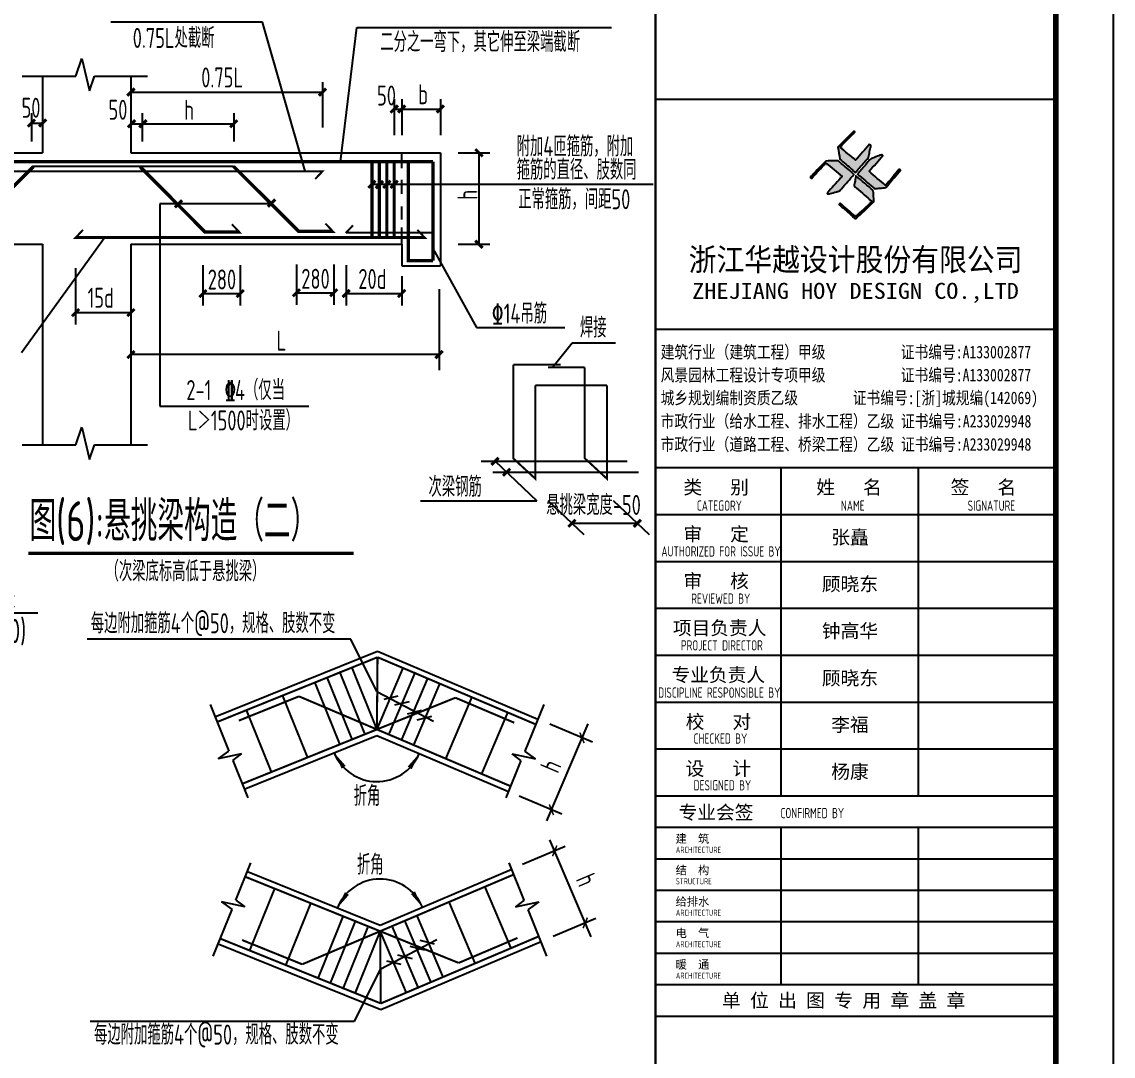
# Model space of a CAD drawing. Extents: x 492302 to 683319, y -252071 to 755100.
# Drawn here: x 664244 to 683319, y 714228 to 732314 of the extents above; entities that cross this region are included whole.
import ezdxf
from ezdxf.enums import TextEntityAlignment as Align

# ---------------------------------------------------------------- set-up
doc = ezdxf.new("R2010")
doc.units = 0
doc.header["$LTSCALE"] = 1000
doc.header["$MEASUREMENT"] = 0
doc.linetypes.add('HIDDEN', pattern=[0.375, 0.25, -0.125])
doc.linetypes.add('HIDDENX2', pattern=[19.05, 12.7, -6.35])
for name, color, linetype in [('3T_WOOD', 21, 'Continuous'), ('NUM', 7, 'Continuous'), ('PUB_TITLE', 171, 'Continuous'), ('TK', 4, 'Continuous'), ('图形', 2, 'Continuous'), ('沉降观测-室内', 6, 'Continuous'), ('表格', 7, 'Continuous')]:
    doc.layers.add(name, color=color, linetype=linetype)
doc.styles.add('-宋体', font='', dxfattribs={"width": 0.8})
doc.styles.add('HT', font='simhei.ttf', dxfattribs={"width": 0.8})
doc.styles.add('TSSD_REIN', font='tssdeng.shx', dxfattribs={"width": 0.7, "bigfont": 'tssdchn.shx'})
doc.styles.add('图签宋体', font='', dxfattribs={"height": 300})
doc.styles.add('图签黑体', font='simhei.ttf', dxfattribs={"height": 550})
doc.styles.get('-宋体').set_extended_font_data('SimSun')
doc.styles.get('图签宋体').set_extended_font_data('NSimSun')
pattern_1 = [(50, (-69297.32, 10383.48), (320.6682, -28.0548), [33.5305, -368.8358]), (355, (-69297.32, 10383.5), (-62.0321, 336.2853), [26.8244, -295.0687]), (100.4514, (-69270.6, 10381.15), (258.6363, 308.2303), [28.4966, -313.4622]), (46.1842, (-69297.32, 10472.9), (477.1354, -73.9992), [50.2958, -553.2537]), (96.6356, (-69257.56, 10466.73), (417.863, 435.5025), [42.745, -470.1932]), (351.1842, (-69297.3, 10472.9), (417.8628, 435.5028), [40.2366, -442.603]), (21, (-69252.62, 10450.55), (266.8615, -180.0003), [33.5305, -368.8358]), (326, (-69252.6, 10450.55), (108.7799, 324.1955), [26.8244, -295.0687]), (71.4514, (-69230.38, 10435.55), (375.6415, 144.1949), [28.4966, -313.4622]), (37.5, (-69297.32, 10383.48), (5.43635, 148.8281), [0, -291.49207, 0, -299.5394, 0, -296.18634]), (7.5, (-69297.32, 10383.48), (117.61148, 176.3311), [0, -170.78216, 0, -284.78596, 0, -112.8861]), (327.5, (-69397.02, 10383.48), (238.65798, -10.08369), [0, -111.76843, 0, -348.7175, 0, -462.7213]), (317.5, (-69441.73, 10383.48), (260.7272, 44.7543), [0, -145.29896, 0, -231.5842, 0, -328.5992])]

# ---------------------------------------------------------------- blocks, each defined once
blk = doc.blocks.new('_ArchTick')
at = {"color": 0, "linetype": 'ByBlock', "const_width": 0.4}
blk.add_lwpolyline([(-0.5, -0.5), (0.5, 0.5)], dxfattribs=at)
blk = doc.blocks.new('A$C5D690571')
at = {"layer": '沉降观测-室内', "linetype": 'Continuous'}
h = blk.add_hatch(dxfattribs=at)
h.set_pattern_fill('AN33C', color=256, scale=240.732003, style=0)
h.set_pattern_definition([(50, (-74270.64, 15278.55), (172.66748, -15.10645), [18.0549, -198.6039]), (355, (-74270.64, 15278.55), (-33.4019, 181.0767), [14.44392, -158.88312]), (100.4514, (-74256.25, 15277.29), (139.26572, 165.97016), [15.3443, -168.78735]), (46.1842, (-74270.64, 15326.7), (256.9191, -39.8457), [27.08235, -297.90585]), (96.6356, (-74249.23, 15323.38), (225.0032, 234.50135), [23.0165, -253.181]), (351.1842, (-74270.64, 15326.7), (225.003, 234.5015), [21.6659, -238.3247]), (21, (-74246.57, 15314.66), (143.69463, -96.92325), [18.0549, -198.6039]), (326, (-74246.57, 15314.66), (58.5738, 174.56682), [14.44392, -158.88312]), (71.4514, (-74234.6, 15306.58), (202.26848, 77.6434), [15.3443, -168.78735]), (37.5, (-74270.64, 15278.55), (2.927266, 80.138204), [0, -156.95727, 0, -161.29044, 0, -159.48495]), (7.5, (-74270.64, 15278.55), (63.32926, 94.94752), [0, -91.95963, 0, -153.34629, 0, -60.78483]), (327.5, (-74324.32, 15278.55), (128.508144, -5.42968), [0, -60.183, 0, -187.77096, 0, -249.15762]), (317.5, (-74348.4, 15278.55), (140.39157, 24.09847), [0, -78.2379, 0, -124.69918, 0, -176.93802])])
h.paths.add_polyline_path([(2478, 5049), (2341, 5049), (2341, 3929), (2478, 3929)])
h.paths.add_polyline_path([(2478, 3929), (2341, 3929), (2341, 3757), (2478, 3757)])
h.paths.add_polyline_path([(2478, 3757), (2341, 3757), (2341, 2637), (2478, 2637)])
h = blk.add_hatch(dxfattribs=at)
h.set_pattern_fill('ANSI31', color=256, scale=619.025151, style=0)
h.set_pattern_definition([(45, (-74270.64, 15278.55), (-54.71461, 54.71461), [])])
h.paths.add_polyline_path([(3166, 3929), (2478, 3929), (2478, 3757), (3166, 3757)], flags=0)
h.paths.add_polyline_path([(3304, 4700), (2478, 4700), (2478, 3929), (3166, 3929), (3166, 3757), (2478, 3757), (2478, 2985), (3304, 2985)], flags=16)
h.paths.add_polyline_path([(3748, 5049), (2478, 5049), (2478, 4700), (3304, 4700), (3304, 2985), (2478, 2985), (2478, 2637), (3748, 2637)])
h = blk.add_hatch(dxfattribs=at)
h.set_pattern_fill('ANSI31', color=256, scale=619.025151, style=0)
h.set_pattern_definition([(45, (-69297.32, 10383.485), (-54.71461, 54.71461), [])])
h.paths.add_polyline_path([(7941, 4265), (7813, 4529), (7733, 4410), (7452, 4410), (7452, 3792), (8277, 3792), (8277, 2967), (7452, 2967), (7452, 1967), (7901, 1967), (7981, 2087), (8109, 1822), (8162, 1967), (8709, 1967), (8721, 1979), (8721, 3310), (8636, 3428), (8842, 3519), (8721, 3574), (8721, 4410), (7994, 4410)])
h = blk.add_hatch(dxfattribs=at)
h.set_pattern_fill('AR-SAND', color=256, scale=44.707372, style=0)
h.set_pattern_definition([(37.5, (-69297.32, 10383.485), (-2.81627, 86.14323), [0, -67.955206, 0, -76.00253, 0, -72.64948]), (7.5, (-69297.32, 10383.48), (79.12207, 126.17073), [0, -36.660045, 0, -61.2491, 0, -23.47137]), (327.5, (-69352.31, 10383.485), (139.2251, 0.253), [0, -22.353686, 0, -80.47327, 0, -105.062324]), (317.5, (-69352.31, 10383.48), (134.39602, 39.23857), [0, -11.17684, 0, -52.7547, 0, -60.35495])])
h.paths.add_polyline_path([(7452, 4410), (7314, 4410), (7314, 3517), (7452, 3517)])
h.paths.add_polyline_path([(7444, 2980, -0.376402), (7452, 2989), (7452, 3380), (7314, 3380), (7314, 1967), (7452, 1967), (7452, 2972, -0.376402)])
h = blk.add_hatch(dxfattribs=at)
h.set_pattern_fill('AR-CONC', color=256, scale=44.707372, style=0)
h.set_pattern_definition(pattern_1)
h.paths.add_polyline_path([(6269, 3950), (6104, 3950), (6104, 4136), (5414, 4136), (5414, 3723), (5719, 3723), (5856, 3586), (5856, 2282), (7088, 2282), (7132, 2692), (6602, 2692, -0.97725), (6585, 2692), (6269, 2692)])
h = blk.add_hatch(dxfattribs=at)
h.set_pattern_fill('AN33C', color=256, scale=447.07372, style=0)
h.set_pattern_definition([(50, (-61386.38, 10395.18), (320.6682, -28.0548), [33.5305, -368.8358]), (355, (-61386.38, 10395.18), (-62.032, 336.2853), [26.8244, -295.0687]), (100.4514, (-61359.65, 10392.84), (258.6363, 308.2303), [28.4966, -313.4622]), (46.1842, (-61386.38, 10484.6), (477.1354, -73.9992), [50.2958, -553.2537]), (96.6356, (-61346.6, 10478.43), (417.863, 435.5025), [42.745, -470.1932]), (351.1842, (-61386.4, 10484.6), (417.8628, 435.503), [40.2366, -442.603]), (21, (-61341.67, 10462.24), (266.8615, -180.0003), [33.5305, -368.8358]), (326, (-61341.67, 10462.24), (108.7799, 324.1955), [26.8244, -295.0687]), (71.4514, (-61319.43, 10447.24), (375.6415, 144.1949), [28.4966, -313.4622]), (37.5, (-61386.38, 10395.18), (5.43635, 148.8281), [0, -291.49207, 0, -299.5394, 0, -296.18634]), (7.5, (-61386.38, 10395.18), (117.61148, 176.3311), [0, -170.78216, 0, -284.78596, 0, -112.8861]), (327.5, (-61486.07, 10395.18), (238.65798, -10.0837), [0, -111.76843, 0, -348.7175, 0, -462.7213]), (317.5, (-61530.78, 10395.18), (260.7272, 44.7543), [0, -145.29896, 0, -231.5842, 0, -328.5992])])
h.paths.add_polyline_path([(8277, 2967), (8277, 3792), (7452, 3792), (7452, 3517), (7957, 3517), (8091, 3654), (8140, 3605), (7986, 3448), (8140, 3292), (8091, 3243), (7938, 3399), (7919, 3380), (7452, 3380), (7452, 2967)])
h = blk.add_hatch(dxfattribs=at)
h.set_pattern_fill('AR-CONC', color=256, scale=44.707372, style=0)
h.set_pattern_definition(pattern_1)
h.paths.add_polyline_path([(7314, 2692), (7132, 2692), (7088, 2282), (7314, 2282)])
at = {"layer": 'NUM', "const_width": 70, "elevation": -8}
blk.add_lwpolyline([(2224, -73), (5709, -73)], dxfattribs=at)
at = {"layer": '沉降观测-室内', "linetype": 'Continuous'}
for p, q in [((7005, 5622), (7005, 4964)), ((7452, 5622), (7452, 4788)), ((8277, 5622), (8277, 4785)), ((7005, 5523), (8277, 5523)), ((2341, 5049), (2341, 2637)), ((6378, 4974), (4986, 4974)), ((6434, 4037), (6378, 4974)), ((7839, 3623), (8658, 5028)), ((8140, 5075), (8141, 4789)), ((8140, 5027), (8277, 5027)), ((10751, 5028), (8658, 5028)), ((1747, 4912), (1139, 4912)), ((1747, 4562), (1747, 4912)), ((6104, 4788), (7461, 4788)), ((6117, 4878), (6117, 4513)), ((7448, 4878), (7448, 4513)), ((242, 4496), (974, 4496)), ((323, 3175), (323, 4510)), ((760, 3175), (760, 4510)), ((1144, 4510), (1144, 3175)), ((1144, 4510), (1639, 4510)), ((1179, 4480), (1179, 3211)), ((1179, 4480), (2306, 4480)), ((1846, 4510), (2341, 4510)), ((2306, 4480), (2306, 3211)), ((7733, 4410), (7813, 4529)), ((7813, 4529), (7941, 4265)), ((694, 4358), (974, 4358)), ((6944, 4373), (6635, 4373)), ((7083, 3701), (6944, 4373)), ((7152, 4410), (7733, 4410)), ((7314, 4410), (7314, 3517)), ((7941, 4265), (7994, 4410)), ((7994, 4410), (8721, 4410)), ((8721, 4410), (8721, 3574)), ((4663, 4136), (5050, 4136)), ((4784, 4136), (4784, 2692)), ((5111, 4236), (6028, 4236)), ((5402, 4136), (6104, 4136)), ((5821, 4236), (5925, 4133)), ((6028, 4236), (5925, 4133)), ((6104, 4136), (6104, 3950)), ((6136, 4136), (7285, 4136)), ((6136, 4136), (6136, 3964)), ((7285, 4136), (7285, 3964)), ((6104, 3950), (6269, 3950)), ((6136, 3964), (7285, 3964)), ((6269, 3950), (6269, 2692)), ((5402, 3723), (5719, 3723)), ((5719, 3723), (5856, 3586)), ((6567, 3792), (7015, 3792)), ((6665, 3792), (6665, 2692)), ((7010, 3692), (7010, 3517)), ((7152, 3725), (7152, 3586)), ((7452, 3792), (8277, 3792)), ((8277, 3792), (8277, 2967)), ((5856, 3586), (5856, 2282)), ((7248, 3517), (7957, 3517)), ((7919, 3380), (8140, 3605)), ((7957, 3517), (8091, 3654)), ((8140, 3605), (8091, 3654)), ((8842, 3519), (8636, 3428)), ((8721, 3574), (8842, 3519)), ((6567, 3380), (7015, 3380)), ((7213, 3451), (6602, 1400)), ((7148, 3380), (7919, 3380)), ((7314, 3380), (7314, 1967)), ((7938, 3399), (8091, 3243)), ((7986, 3448), (8140, 3292)), ((8636, 3428), (8721, 3310)), ((242, 3189), (974, 3189)), ((694, 3327), (974, 3327)), ((1179, 3211), (2306, 3211)), ((8140, 3292), (8091, 3243)), ((8721, 3310), (8721, 1967)), ((1144, 3175), (2341, 3175)), ((7452, 2967), (8277, 2967)), ((4663, 2692), (5437, 2692)), ((6269, 2692), (7314, 2692)), ((1158, 2429), (1158, 1348)), ((1295, 2429), (1295, 1942)), ((2460, 2429), (2460, 1348)), ((3022, 2339), (3022, 1917)), ((3160, 2339), (3160, 1917)), ((5856, 2282), (7314, 2282)), ((7901, 1967), (7981, 2087)), ((7981, 2087), (8109, 1822)), ((1144, 2014), (3160, 2014)), ((7173, 1967), (7901, 1967)), ((8109, 1822), (8162, 1967)), ((8162, 1967), (8721, 1967)), ((8709, 1967), (8721, 1979)), ((1144, 1419), (2460, 1419)), ((6602, 1400), (4256, 1400))]:
    blk.add_line(p, q, dxfattribs=at)
at = {"layer": '沉降观测-室内', "linetype": 'HIDDEN', "ltscale": 2.5}
for p, q in [((2478, 4700), (3304, 4700)), ((3304, 4700), (3304, 2985)), ((2117, 3929), (2341, 3929)), ((2341, 3929), (3166, 3929)), ((3166, 3929), (3166, 3757)), ((2117, 3757), (2341, 3757)), ((2341, 3757), (3166, 3757)), ((2478, 2985), (3304, 2985))]:
    blk.add_line(p, q, dxfattribs=at)
at = {"layer": '沉降观测-室内', "linetype": 'HIDDENX2'}
for p, q in [((1399, 4358), (2327, 4358)), ((1295, 4255), (1295, 3430)), ((1399, 3327), (2327, 3327))]:
    blk.add_line(p, q, dxfattribs=at)
at = {"layer": '沉降观测-室内', "linetype": 'Continuous'}
for points, const_width in [([(6982, 5500), (7026, 5546)], 12), ([(7429, 5500), (7473, 5546)], 12), ([(8255, 5500), (8299, 5546)], 12), ([(2478, 5049), (2478, 3929)], 13.8), ([(8118, 5004), (8162, 5050)], 12), ([(8255, 5004), (8299, 5050)], 12), ([(6095, 4765), (6139, 4811)], 12), ([(7425, 4765), (7469, 4811)], 12), ([(300, 4473), (344, 4519)], 12), ([(738, 4473), (781, 4519)], 12), ([(738, 4335), (781, 4381)], 12), ([(7452, 4410), (7452, 3517)], 13.8), ([(4762, 4113), (4805, 4159)], 12), ([(2478, 3929), (2478, 2637)], 13.8), ([(6643, 3769), (6687, 3815)], 12), ([(738, 3303), (781, 3349)], 12), ([(6643, 3356), (6687, 3402)], 12), ([(7452, 3380), (7452, 1967)], 13.8), ([(300, 3166), (344, 3212)], 12), ([(738, 3166), (781, 3212)], 12), ([(4762, 2668), (4805, 2714)], 12), ([(6643, 2668), (6687, 2714)], 12), ([(1136, 1991), (1179, 2037)], 12), ([(1273, 1991), (1317, 2037)], 12), ([(2438, 1991), (2481, 2037)], 12), ([(3000, 1991), (3044, 2037)], 12), ([(3137, 1991), (3181, 2037)], 12), ([(1136, 1395), (1179, 1441)], 12), ([(2438, 1395), (2481, 1441)], 12)]:
    blk.add_lwpolyline(points, dxfattribs=dict(at, const_width=const_width))
at = {"layer": '沉降观测-室内', "linetype": 'Continuous', "const_width": 17.2}
blk.add_lwpolyline([(7444, 2980, 1), (7462, 2980, 1)], format="xyb", close=True, dxfattribs=at)
at = {"layer": '沉降观测-室内', "linetype": 'HIDDENX2'}
blk.add_circle((2117, 3843), 86, dxfattribs=at)
at = {"layer": '沉降观测-室内', "linetype": 'Continuous'}
for centre, radius, start, end in [((1743, 4510), 103, 0, 180), ((7079, 3718), 74, 2.5431, 204.4978), ((7148, 3517), 138, 180, 270), ((7245, 3614), 96.7, 196.7543, 272.0598)]:
    blk.add_arc(centre, radius, start, end, dxfattribs=at)
at = {"layer": '沉降观测-室内', "linetype": 'HIDDENX2'}
for centre, start, end in [((1399, 4255), 90, 180), ((1399, 3430), 180, 270)]:
    blk.add_arc(centre, 103, start, end, dxfattribs=at)
at = {"layer": '沉降观测-室内', "color": 0, "linetype": 'ByBlock'}
blk.add_point((7383, 3758), dxfattribs=at)
at = {"layer": 'NUM', "linetype": 'Continuous', "style": 'TSSD_REIN', "width": 0.8}
blk.add_text('图(7):沉降观测点', height=466.6, dxfattribs=at).set_placement((2360, 67, -8))
at = {"layer": '沉降观测-室内', "linetype": 'Continuous', "style": 'TSSD_REIN', "width": 0.7}
for s, p in [('20', (679, 4578)), ('190', (279, 3625)), ('150', (679, 3663)), ('200', (4775, 3102)), ('20', (679, 2957))]:
    blk.add_text(s, height=315, rotation=90, dxfattribs=at).set_placement(p)
for s, p in [('20', (819, 2106)), ('150', (1516, 2106)), ('100', (2347, 2123)), ('20', (2999, 2123)), ('170', (1537, 1544))]:
    blk.add_text(s, height=315, dxfattribs=at).set_placement(p)
at = {"layer": '表格', "linetype": 'Continuous', "style": 'TSSD_REIN', "width": 0.7}
for s, height, p in [('60', 349.9, (7165, 5598)), ('120', 349.9, (7764, 5598)), ('25厚混凝土盖板', 349.9, (4558, 5025)), ('20', 349.9, (8085, 5069)), ('C15混凝土块', 349.9, (9036, 5100)), ('启盖槽', 349.9, (1195, 4995)), ('170', 349.9, (6634, 4830)), ('(120X120X240)', 349.92, (8617, 4594)), ('室内地坪标高', 349.9, (4520, 4279)), ('磨圆', 233.3, (6647, 4439)), ('\x8420钢筋端部磨圆', 349.9, (4369, 1467))]:
    blk.add_text(s, height=height, dxfattribs=at).set_placement(p)
for s, p in [('60', (6668, 3436, -8)), ('200', (6647, 2768, -8))]:
    blk.add_text(s, height=300, rotation=90, dxfattribs=at).set_placement(p)
at = {"layer": '表格', "linetype": 'Continuous', "style": '-宋体'}
blk.add_text('（室内）', height=268.3, dxfattribs=at).set_placement((4736, 1045))
blk = doc.blocks.new('A$C053D6479')
at = {"layer": 'PUB_TITLE'}
h = blk.add_hatch(color=256, dxfattribs=at)
h.dxf.hatch_style = 1
edge = h.paths.add_edge_path()
edge.add_spline(control_points=[(1026, 827), (1105, 920), (1188, 1008), (1266, 1102)], knot_values=[13, 13, 13, 13, 14, 14, 14, 14], degree=3, periodic=0)
edge.add_spline(control_points=[(1266, 1102), (1258, 1111), (1249, 1119), (1239, 1116)], knot_values=[12, 12, 12, 12, 13, 13, 13, 13], degree=3, periodic=0)
edge.add_spline(control_points=[(1239, 1116), (1210, 1107), (1179, 1092), (1144, 1077)], knot_values=[11, 11, 11, 11, 12, 12, 12, 12], degree=3, periodic=0)
edge.add_spline(control_points=[(1144, 1077), (1109, 1063), (1069, 1053), (1047, 1038)], knot_values=[10, 10, 10, 10, 11, 11, 11, 11], degree=3, periodic=0)
edge.add_spline(control_points=[(1047, 1038), (1028, 1026), (1007, 992), (991, 972)], knot_values=[9, 9, 9, 9, 10, 10, 10, 10], degree=3, periodic=0)
edge.add_spline(control_points=[(991, 972), (942, 913), (899, 868), (849, 810)], knot_values=[8, 8, 8, 8, 9, 9, 9, 9], degree=3, periodic=0)
edge.add_spline(control_points=[(849, 810), (842, 801), (822, 776), (822, 775)], knot_values=[7, 7, 7, 7, 8, 8, 8, 8], degree=3, periodic=0)
edge.add_spline(control_points=[(822, 775), (823, 771), (848, 752), (859, 744)], knot_values=[6, 6, 6, 6, 7, 7, 7, 7], degree=3, periodic=0)
edge.add_spline(control_points=[(859, 744), (949, 670), (1035, 592), (1122, 521)], knot_values=[5, 5, 5, 5, 6, 6, 6, 6], degree=3, periodic=0)
edge.add_spline(control_points=[(1122, 521), (1153, 527), (1185, 530), (1217, 533)], knot_values=[4, 4, 4, 4, 5, 5, 5, 5], degree=3, periodic=0)
edge.add_spline(control_points=[(1217, 533), (1246, 535), (1293, 532), (1316, 542)], knot_values=[3, 3, 3, 3, 4, 4, 4, 4], degree=3, periodic=0)
edge.add_spline(control_points=[(1316, 542), (1327, 547), (1338, 565), (1349, 579)], knot_values=[2, 2, 2, 2, 3, 3, 3, 3], degree=3, periodic=0)
edge.add_spline(control_points=[(1349, 579), (1423, 670), (1507, 759), (1572, 848)], knot_values=[1, 1, 1, 1, 2, 2, 2, 2], degree=3, periodic=0)
edge.add_spline(control_points=[(1572, 848), (1564, 852), (1561, 861), (1551, 862)], knot_values=[0, 0, 0, 0, 1, 1, 1, 1], degree=3, periodic=0)
edge.add_spline(control_points=[(1551, 862), (1469, 769), (1393, 671), (1310, 579)], knot_values=[15, 15, 15, 15, 16, 16, 16, 16], degree=3, periodic=0)
edge.add_spline(control_points=[(1310, 579), (1216, 662), (1118, 742), (1026, 827)], knot_values=[14, 14, 14, 14, 15, 15, 15, 15], degree=3, periodic=0)
at = {"layer": 'TK'}
h = blk.add_hatch(color=256, dxfattribs=at)
h.dxf.hatch_style = 2
edge = h.paths.add_edge_path()
edge.add_spline(control_points=[(728, 856), (728, 856), (728, 856), (719, 864), (651, 922), (580, 978), (514, 1036), (509, 1106), (488, 1176), (479, 1247), (570, 1343), (663, 1436), (758, 1526), (764, 1523), (768, 1518), (774, 1515), (693, 1422), (599, 1343), (520, 1249), (607, 1171), (698, 1096), (789, 1021), (874, 1109), (950, 1206), (1031, 1298), (1066, 1286), (1054, 1262), (1045, 1224), (1036, 1188), (1031, 1158), (1024, 1121), (1020, 1104), (1017, 1085), (1012, 1071), (1004, 1052), (976, 1026), (956, 1003), (906, 946), (866, 899), (814, 839), (806, 829), (789, 806), (787, 806), (777, 804), (728, 856)], knot_values=[0, 0, 0, 0, 0.005, 0.01, 1, 1, 1, 2, 2, 2, 3, 3, 3, 4, 4, 4, 5, 5, 5, 6, 6, 6, 7, 7, 7, 8, 8, 8, 9, 9, 9, 10, 10, 10, 11, 11, 11, 12, 12, 12, 13, 13, 13, 14, 14, 14, 14], degree=3, periodic=0)
h = blk.add_hatch(color=256, dxfattribs=at)
h.dxf.hatch_style = 2
edge = h.paths.add_edge_path()
edge.add_spline(control_points=[(366, 894), (366, 894), (366, 894), (270, 970), (183, 883), (101, 791), (16, 703), (-18, 714), (9, 735), (28, 755), (103, 838), (192, 930), (266, 1005), (319, 1009), (387, 1005), (442, 1007), (456, 1008), (472, 1011), (485, 1007), (507, 1000), (534, 967), (555, 949), (624, 891), (699, 833), (760, 773), (689, 691), (614, 604), (539, 517), (529, 505), (516, 487), (506, 482), (492, 475), (469, 472), (452, 467), (416, 456), (383, 448), (342, 438), (323, 433), (297, 422), (293, 440), (291, 452), (313, 470), (322, 480), (400, 566), (477, 652), (553, 736), (460, 815), (366, 894)], knot_values=[0, 0, 0, 0, 0.005, 0.01, 1, 1, 1, 2, 2, 2, 3, 3, 3, 4, 4, 4, 5, 5, 5, 6, 6, 6, 7, 7, 7, 8, 8, 8, 9, 9, 9, 10, 10, 10, 11, 11, 11, 12, 12, 12, 13, 13, 13, 14, 14, 14, 15, 15, 15, 15], degree=3, periodic=0)
h = blk.add_hatch(color=256, dxfattribs=at)
h.dxf.hatch_style = 2
edge = h.paths.add_edge_path()
edge.add_spline(control_points=[(511, 261), (511, 261), (511, 261), (516, 267), (609, 192), (696, 111), (785, 33), (883, 118), (977, 208), (1070, 298), (992, 373), (892, 456), (803, 534), (791, 544), (768, 561), (766, 569), (761, 588), (776, 634), (780, 655), (785, 690), (788, 721), (795, 746), (897, 661), (998, 576), (1097, 490), (1100, 425), (1106, 361), (1107, 294), (1018, 207), (925, 121), (830, 33), (818, 21), (800, 0), (787, 0), (768, -1), (725, 49), (712, 60), (662, 103), (616, 143), (568, 186), (545, 207), (518, 224), (499, 250), (501, 259), (511, 261)], knot_values=[0, 0, 0, 0, 0.005, 0.01, 1, 1, 1, 2, 2, 2, 3, 3, 3, 4, 4, 4, 5, 5, 5, 6, 6, 6, 7, 7, 7, 8, 8, 8, 9, 9, 9, 10, 10, 10, 11, 11, 11, 12, 12, 12, 13, 13, 13, 14, 14, 14, 14], degree=3, periodic=0)
for points, knots in [([(1031, 1298), (1066, 1286), (1054, 1262), (1045, 1224), (1036, 1188), (1031, 1158), (1024, 1121), (1020, 1104), (1017, 1085), (1012, 1071), (1004, 1052), (976, 1026), (956, 1003), (906, 946), (866, 899), (814, 839), (806, 829), (789, 806), (787, 806), (777, 804), (728, 856), (719, 864), (651, 922), (580, 978), (514, 1036), (509, 1106), (488, 1176), (479, 1247), (570, 1343), (663, 1436), (758, 1526), (764, 1523), (768, 1518), (774, 1515), (693, 1422), (599, 1343), (520, 1249), (607, 1171), (698, 1096), (789, 1021), (874, 1109), (950, 1206), (1031, 1298)], [0, 0, 0, 0, 1, 1, 1, 2, 2, 2, 3, 3, 3, 4, 4, 4, 5, 5, 5, 6, 6, 6, 7, 7, 7, 8, 8, 8, 9, 9, 9, 10, 10, 10, 11, 11, 11, 12, 12, 12, 13, 13, 13, 14, 14, 14, 14]), ([(555, 949), (624, 891), (699, 833), (760, 773), (689, 691), (614, 604), (539, 517), (529, 505), (516, 487), (506, 482), (492, 475), (469, 472), (452, 467), (416, 456), (383, 448), (342, 438), (323, 433), (297, 422), (293, 440), (291, 452), (313, 470), (322, 480), (400, 566), (477, 652), (553, 736), (460, 815), (366, 894), (270, 970), (183, 883), (101, 791), (16, 703), (-18, 714), (9, 735), (28, 755), (103, 838), (192, 930), (266, 1005), (319, 1009), (387, 1005), (442, 1007), (456, 1008), (472, 1011), (485, 1007), (507, 1000), (534, 967), (555, 949)], [0, 0, 0, 0, 1, 1, 1, 2, 2, 2, 3, 3, 3, 4, 4, 4, 5, 5, 5, 6, 6, 6, 7, 7, 7, 8, 8, 8, 9, 9, 9, 10, 10, 10, 11, 11, 11, 12, 12, 12, 13, 13, 13, 14, 14, 14, 15, 15, 15, 15]), ([(1551, 862), (1561, 861), (1564, 852), (1572, 848), (1507, 759), (1423, 670), (1349, 579), (1338, 565), (1327, 547), (1316, 542), (1293, 532), (1246, 535), (1217, 533), (1185, 530), (1153, 527), (1122, 521), (1035, 592), (949, 670), (859, 744), (848, 752), (823, 771), (822, 775), (822, 776), (842, 801), (849, 810), (899, 868), (942, 913), (991, 972), (1007, 992), (1028, 1026), (1047, 1038), (1069, 1053), (1109, 1063), (1144, 1077), (1179, 1092), (1210, 1107), (1239, 1116), (1249, 1119), (1258, 1111), (1266, 1102), (1188, 1008), (1105, 920), (1026, 827), (1118, 742), (1216, 662), (1310, 579), (1393, 671), (1469, 769), (1551, 862)], [0, 0, 0, 0, 1, 1, 1, 2, 2, 2, 3, 3, 3, 4, 4, 4, 5, 5, 5, 6, 6, 6, 7, 7, 7, 8, 8, 8, 9, 9, 9, 10, 10, 10, 11, 11, 11, 12, 12, 12, 13, 13, 13, 14, 14, 14, 15, 15, 15, 16, 16, 16, 16]), ([(1097, 490), (1100, 425), (1106, 361), (1107, 294), (1018, 207), (925, 121), (830, 33), (818, 21), (800, 0), (787, 0), (768, -1), (725, 49), (712, 60), (662, 103), (616, 143), (568, 186), (545, 207), (518, 224), (499, 250), (501, 259), (511, 261), (516, 267), (609, 192), (696, 111), (785, 33), (883, 118), (977, 208), (1070, 298), (992, 373), (892, 456), (803, 534), (791, 544), (768, 561), (766, 569), (761, 588), (776, 634), (780, 655), (785, 690), (788, 721), (795, 746), (897, 661), (998, 576), (1097, 490)], [0, 0, 0, 0, 1, 1, 1, 2, 2, 2, 3, 3, 3, 4, 4, 4, 5, 5, 5, 6, 6, 6, 7, 7, 7, 8, 8, 8, 9, 9, 9, 10, 10, 10, 11, 11, 11, 12, 12, 12, 13, 13, 13, 14, 14, 14, 14])]:
    blk.add_open_spline(points, degree=3, knots=knots, dxfattribs=at)
blk = doc.blocks.new('GeYuanFrame_86052528', base_point=(20.09, 4.53))
at = {"layer": 'PUB_TITLE'}
for points in [[(803.09, 235.33), (803.09, 292.73)], [(827.09, 235.33), (827.09, 292.73)], [(803.09, 202.33), (803.09, 229.83)], [(827.09, 202.33), (827.09, 229.83)]]:
    blk.add_lwpolyline(points, dxfattribs=at)
at = {"layer": 'TK'}
for p, q in [((781.09, 316.93), (851.09, 316.93)), ((781.09, 284.53), (851.09, 284.53)), ((781.09, 276.33), (851.09, 276.33)), ((781.09, 268.13), (851.09, 268.13)), ((781.09, 259.93), (851.09, 259.93)), ((781.09, 251.73), (851.09, 251.73)), ((781.09, 243.53), (851.09, 243.53)), ((781.09, 235.33), (851.09, 235.33)), ((781.09, 235.33), (851.09, 235.33))]:
    blk.add_line(p, q, dxfattribs=at)
blk.add_lwpolyline([(20.09, 4.53), (20.09, 598.53), (861.09, 598.53), (861.09, 4.53)], close=True, dxfattribs=at)
at = {"layer": 'TK', "const_width": 1}
blk.add_lwpolyline([(45.09, 588.53), (851.09, 588.53), (851.09, 14.53), (45.09, 14.53)], close=True, dxfattribs=at)
at = {"layer": 'TK'}
for points, const_width in [([(781.09, 588.53), (781.09, 14.53)], 0.4), ([(781.09, 357.14), (851.09, 357.14)], 0.35), ([(781.09, 292.73), (851.09, 292.73)], 0.35), ([(781.09, 292.73), (851.09, 292.73)], 0.35), ([(781.09, 235.33), (851.09, 235.33)], 0.35), ([(781.09, 202.33), (851.09, 202.33)], 0.35)]:
    blk.add_lwpolyline(points, dxfattribs=dict(at, const_width=const_width))
for points in [[(781.09, 292.73), (851.09, 292.73)], [(781.09, 235.33), (851.09, 235.33)], [(781.09, 229.83), (851.09, 229.83)], [(781.09, 224.33), (851.09, 224.33)], [(781.09, 218.83), (851.09, 218.83)], [(781.09, 213.33), (851.09, 213.33)], [(781.09, 207.83), (851.09, 207.83)], [(781.09, 202.33), (851.09, 202.33)], [(781.09, 196.83), (851.09, 196.83)]]:
    blk.add_lwpolyline(points, dxfattribs=at)
at = {"layer": 'PUB_TITLE', "xscale": 0.01000000000021828, "yscale": 0.01000000000021828, "zscale": 0.01}
blk.add_blockref('A$C053D6479', (808.19, 336.27), dxfattribs=at)
at = {"layer": 'TK'}
for s, height, style, width, p in [('浙江华越设计股份有限公司', 3.96, 'HT', 0.9, (816.07, 329.16)), ('ZHEJIANG HOY DESIGN CO.,LTD', 2.8, '图签黑体', 1.11, (816.06, 323.29))]:
    blk.add_text(s, height=height, dxfattribs=dict(at, style=style, width=width)).set_placement(p, align=Align.MIDDLE)
for s, height, style, width, p in [('建筑行业（建筑工程）甲级           证书编号:A133002877', 2.2, '-宋体', 0.8, (782, 311.83)), ('风景园林工程设计专项甲级           证书编号:A133002877', 2.2, '-宋体', 0.8, (782, 307.81)), ('城乡规划编制资质乙级        证书编号:[浙]城规编(142069)', 2.2, '-宋体', 0.8, (782, 303.82)), ('市政行业（给水工程、排水工程）乙级 证书编号:A233029948', 2.2, '-宋体', 0.8, (782, 299.74)), ('市政行业（道路工程、桥梁工程）乙级 证书编号:A233029948', 2.2, '-宋体', 0.8, (782, 295.69)), ('CATEGORY', 1.8, 'TSSD_REIN', 0.7, (788.32, 285.17)), ('NAME', 1.8, 'TSSD_REIN', 0.7, (813.51, 285.17)), ('SIGNATURE', 1.8, 'TSSD_REIN', 0.7, (835.66, 285.17)), ('AUTHORIZED FOR ISSUE BY', 1.8, 'TSSD_REIN', 0.7, (782.12, 277.17)), ('REVIEWED BY', 1.8, 'TSSD_REIN', 0.7, (787.36, 268.91)), ('PROJECT DIRECTOR', 1.8, 'TSSD_REIN', 0.7, (785.55, 260.74)), ('DISCIPLINE RESPONSIBLE BY', 1.8, 'TSSD_REIN', 0.7, (781.57, 252.48)), ('CHECKED BY', 1.8, 'TSSD_REIN', 0.7, (787.75, 244.44)), ('DESIGNED BY', 1.8, 'TSSD_REIN', 0.7, (787.76, 236.27)), ('CONFIRMED BY', 1.8, 'TSSD_REIN', 0.7, (802.94, 231.42)), ('ARCHITECTURE', 1.08, 'TSSD_REIN', 0.7, (784.65, 225.34)), ('STRUCTURE', 1.08, 'TSSD_REIN', 0.7, (784.65, 219.84)), ('ARCHITECTURE', 1.08, 'TSSD_REIN', 0.7, (784.65, 214.34)), ('ARCHITECTURE', 1.08, 'TSSD_REIN', 0.7, (784.65, 208.84)), ('ARCHITECTURE', 1.08, 'TSSD_REIN', 0.7, (784.65, 203.34))]:
    blk.add_text(s, height=height, dxfattribs=dict(at, style=style, width=width)).set_placement(p)
at = {"layer": 'TK', "style": '图签宋体'}
for s, height, p in [('类   别', 2.4, (785.97, 288.09)), ('姓   名', 2.4, (809.2, 288.09)), ('签   名', 2.4, (832.68, 288.09)), ('审   定', 2.4, (785.97, 279.89)), ('审   核', 2.4, (785.97, 271.69)), ('项目负责人', 2.4, (784.13, 263.49)), ('专业负责人', 2.4, (783.89, 255.29)), ('校   对', 2.4, (786.38, 247.09)), ('设   计', 2.4, (786.36, 238.89)), ('专业会签', 2.4, (785.12, 231.24)), ('建  筑', 1.44, (784.61, 227.11)), ('结  构', 1.44, (784.61, 221.61)), ('给排水', 1.44, (784.61, 216.11)), ('电  气', 1.44, (784.61, 210.61)), ('暖  通', 1.44, (784.61, 205.11)), ('单 位 出 图 专 用 章 盖 章', 2.4, (792.72, 198.35))]:
    blk.add_text(s, height=height, dxfattribs=at).set_placement(p)
at = {"layer": 'TK', "char_height": 2.4, "width": 24, "attachment_point": 5, "style": '图签宋体'}
for s, insert in [('张矗', (815.09, 280.4)), ('顾晓东', (815.09, 272.23)), ('钟高华', (815.09, 264.03)), ('顾晓东', (815.09, 255.76)), ('李福', (815.09, 247.63)), ('杨康', (815.09, 239.43))]:
    blk.add_mtext(s, dxfattribs=dict(at, insert=insert))

msp = doc.modelspace()

# ---------------------------------------------------------------- linework, layer by layer
at = {"layer": '图形', "color": 3, "linetype": 'Continuous'}
for p, q in [((668450.6, 732304.8), (665801.9, 732304.8)), ((669194.1, 729704.6), (668450.6, 732304.8)), ((669816, 729864.7), (670100.3, 732212.6)), ((670100.3, 732212.6), (674552.2, 732212.6)), ((665189.4, 731364.2), (665292, 731672.5)), ((665292, 731672.5), (665426.6, 731105.1)), ((664251.1, 731364.2), (665189.4, 731364.2)), ((664607.6, 731364.2), (664607.6, 730024)), ((665426.6, 731105.1), (665512.8, 731364.2)), ((665512.8, 731364.2), (666442.3, 731364.2)), ((666150.9, 731364.2), (666150.9, 730024)), ((669500.1, 731258.5), (669500.1, 730464.6)), ((666150.9, 731084.2), (669500.1, 731084.2)), ((670753.5, 730963.2), (670753.5, 730330.3)), ((670883.5, 730963.2), (670883.5, 730330.3)), ((671559, 730963.2), (671559, 730330.3)), ((670753.5, 730788.8), (671559, 730788.8)), ((664411, 730718.3), (664411, 730221.8)), ((664608.4, 730718.3), (664608.4, 730221.8)), ((666348.2, 730718.3), (666348.2, 730221.8)), ((667948.2, 730718.3), (667948.2, 730221.8)), ((664411, 730544), (664608.4, 730544)), ((666163.3, 730531.6), (667948.2, 730531.6)), ((660837.9, 730024), (664607.6, 730024)), ((666150.9, 730024), (671559, 730024)), ((670879.6, 730024.4), (670879.6, 729752.2)), ((671559, 730024), (671559, 728424)), ((671871.6, 730024), (672426, 730024)), ((672234.2, 730024), (672234.2, 728424)), ((670363.5, 729868.4), (670363.5, 728571.1)), ((670493.5, 729868.4), (670493.5, 728571.1)), ((670623.5, 729868.4), (670623.5, 728571.1)), ((670753.5, 729868.4), (670753.5, 728571.1)), ((670363.5, 729472.4), (675278.4, 729472.4)), ((670879.6, 729550.2), (670879.6, 729307.6)), ((666657.3, 729131.4), (666657.3, 725591)), ((668600.9, 729131.4), (666657.3, 729131.4)), ((670879.6, 729083.1), (670879.6, 728858.6)), ((670879.6, 728719.3), (670879.6, 728424.4)), ((665696.6, 728542.3), (664237.8, 726527.9)), ((660837.9, 728424), (664607.6, 728424)), ((664607.6, 728424), (664607.6, 724919.5)), ((666150.9, 728424), (666150.9, 724919.5)), ((666150.9, 728424), (670883.5, 728424)), ((670883.5, 728424), (670883.5, 728048.3)), ((671425.7, 728352.5), (672190.5, 726969.9)), ((671559, 728424), (671559, 728048.3)), ((671871.6, 728424), (672426, 728424)), ((669044.2, 728072.3), (669044.2, 727364.7)), ((669696.9, 728072.3), (669696.9, 727364.7)), ((665184.3, 728003.8), (665184.3, 727019.2)), ((667408.8, 728059.9), (667408.8, 727352.3)), ((668061.4, 728059.9), (668061.4, 727352.3)), ((669912.6, 728059.9), (669912.6, 727352.3)), ((669912.6, 728023), (669912.6, 727352.3)), ((670883.5, 728048.3), (671559, 728048.3)), ((670883.5, 727869.1), (670883.5, 727352.3)), ((667408.8, 727563), (668061.4, 727563)), ((669044.2, 727575.4), (669696.9, 727575.4)), ((669912.6, 727563), (670883.5, 727563)), ((671537.3, 727638.8), (671537.3, 726225.6)), ((665184.3, 727229.9), (666150.9, 727229.9)), ((672190.5, 726969.9), (673733.6, 726969.9)), ((673529.9, 726284.1), (673861.2, 726701.8)), ((673861.2, 726701.8), (674622.9, 726701.8)), ((671537.3, 726494.9), (666150.9, 726494.9)), ((666657.3, 725591), (669260.7, 725591)), ((665189.4, 724919.5), (665292, 725227.7)), ((665292, 725227.7), (665426.6, 724660.4)), ((664251.1, 724919.5), (665189.4, 724919.5)), ((665426.6, 724660.4), (665512.8, 724919.5)), ((665512.8, 724919.5), (666442.3, 724919.5)), ((672515, 724629.1), (673243.2, 723937.4)), ((671210, 723937.4), (673243.2, 723937.4)), ((673438.8, 723944.3), (674064.2, 723350.2)), ((674582.5, 723944.3), (675207.9, 723350.2)), ((673858.6, 723545.6), (675002.2, 723545.6)), ((669995.8, 721520.4), (665384.1, 721520.4)), ((670449.5, 720606), (669995.8, 721520.4)), ((667619.9, 720164), (670462.4, 721312.1)), ((670462.4, 721312.1), (673262.4, 720123.3)), ((670449.1, 720606.2), (671438.8, 720083.6)), ((670816.6, 720524.8), (670569, 720463.8)), ((667533.7, 720377.5), (667862.5, 719563.3)), ((671013.2, 720424.9), (670760.2, 720362.5)), ((671230, 720270.5), (670977, 720208.1)), ((673365.1, 720377.5), (673036.2, 719563.3)), ((671402.2, 720165), (671149.2, 720102.6)), ((674137.7, 720037.8), (673417.1, 718340.4)), ((674218.9, 719717.3), (673473.2, 720033.9)), ((668132, 718896.3), (670449.4, 719832.3)), ((670449.4, 719832.3), (672750.3, 718855.5)), ((667677.5, 719424.5), (667862.5, 719563.3)), ((668083.4, 719516.4), (667677.5, 719424.5)), ((667930.1, 719396.1), (668083.4, 719516.4)), ((672815.3, 719516.4), (673221.2, 719424.5)), ((672968.6, 719396.1), (672815.3, 719516.4)), ((673221.2, 719424.5), (673036.2, 719563.3)), ((667930.1, 719396.1), (668193, 718745.3)), ((672968.6, 719396.1), (672705.8, 718745.3)), ((673684.6, 718458.9), (672939, 718775.3)), ((674194.5, 716315.8), (673474, 718013.3)), ((673741.4, 717894.8), (672995.9, 717578.3)), ((667986.9, 716957.6), (668249.8, 717608.4)), ((673025.5, 716957.6), (672762.6, 717608.4)), ((668188.8, 717457.4), (670506.2, 716521.3)), ((670506.2, 716521.3), (672807.1, 717498.2)), ((667734.4, 716929.2), (667919.4, 716790.4)), ((668140.3, 716837.3), (667734.4, 716929.2)), ((667986.9, 716957.6), (668140.3, 716837.3)), ((673025.5, 716957.6), (672872.1, 716837.3)), ((672872.1, 716837.3), (673278, 716929.2)), ((673278, 716929.2), (673093, 716790.4)), ((667590.5, 715976.2), (667919.4, 716790.4)), ((673421.9, 715976.2), (673093, 716790.4)), ((674275.7, 716636.3), (673530.1, 716319.8)), ((670506, 715747.4), (671495.7, 716270)), ((671459, 716188.7), (671206, 716251.1)), ((667676.7, 716189.7), (670519.2, 715041.5)), ((670519.2, 715041.5), (673319.2, 716230.3)), ((671286.8, 716083.1), (671033.8, 716145.5)), ((670873.5, 715828.8), (670625.9, 715889.8)), ((671070.1, 715928.8), (670817, 715991.2)), ((670506.3, 715747.6), (670052.6, 714833.3)), ((670052.6, 714833.3), (665441, 714833.3))]:
    msp.add_line(p, q, dxfattribs=at)
at = {"layer": '图形', "linetype": 'Continuous'}
for p, q in [((672832.7, 724680.8), (673219.8, 724323.9)), ((674084.2, 724680.8), (674471.3, 724323.9))]:
    msp.add_line(p, q, dxfattribs=at)
at = {"layer": '图形', "color": 3, "linetype": 'Continuous'}
for points, const_width in [([(660837.9, 729868.4), (671429.3, 729868.4)], 55), ([(664431.6, 729787.2), (666331.5, 729787.2)], 35), ([(665534.4, 729787.2), (667944.2, 729787.2)], 35), ([(670363.5, 729868.4), (670363.5, 728571.1)], 55), ([(670493.5, 729868.4), (670493.5, 728571.1)], 55), ([(670623.5, 729868.4), (670623.5, 728571.1)], 55), ([(670753.5, 729868.4), (670753.5, 728571.1)], 55), ([(670999.8, 729865.3), (670999.8, 728136.6), (671429.3, 728136.6)], 60), ([(671429.3, 729868.4), (671429.3, 728136.6)], 60), ([(669905.2, 728620.8), (670032.9, 728754.8)], 35), ([(669912.6, 728628.5), (671407.4, 728628.5)], 35), ([(672832.7, 726316.3), (673663.8, 726316.3)], 35), ([(672832.7, 726316.3), (672832.7, 724680.8), (673219.8, 724323.9), (673219.8, 725959.5)], 35), ([(673442.1, 726270.5), (674084.2, 726270.5)], 35), ([(674084.2, 726270.5), (674084.2, 724680.8), (674471.3, 724323.9), (674471.3, 725959.5)], 35), ([(673219.8, 725959.5), (674471.3, 725959.5)], 35), ([(672272.4, 724629.1), (674825.8, 724629.1)], 35), ([(672471.2, 724438.3), (675024.6, 724438.3)], 35), ([(664356.9, 723021.4), (670043.6, 723021.4)], 60), ([(674072.3, 719702.8), (673997.3, 719888.2)], 26.7), ([(673538, 718444.3), (673463.1, 718629.7)], 26.7), ([(673594.9, 717909.4), (673520, 717724)], 26.7), ([(674129.1, 716650.9), (674054.2, 716465.5)], 26.7)]:
    msp.add_lwpolyline(points, dxfattribs=dict(at, const_width=const_width))
for points in [[(664446.5, 729780.6, 60, 60, 0), (663304.4, 728640, 60, 60, 0), (662706.1, 728640, 35, 35, 0), (662833.8, 728774.1, 0, 0, 0)], [(666312, 729780.6, 60, 60, 0), (667445.1, 728640, 60, 60, 0), (668043.3, 728640, 35, 35, 0), (667915.6, 728774.1, 0, 0, 0)], [(667944.2, 729787.2, 60, 60, 0), (669080.5, 728652.4, 60, 60, 0), (669678.7, 728652.4, 35, 35, 0), (669551, 728786.5, 0, 0, 0)], [(660837.9, 729700, 35, 35, 0), (669500.1, 729700, 35, 35, 0), (669372.4, 729565.9, 0, 0, 0)], [(665314, 728676.4, 35, 35, 0), (665186.3, 728542.3, 55, 55, 0), (671285.2, 728542.3, 35, 35, 0), (671157.5, 728676.4, 0, 0, 0)], [(669704.4, 719531.4, 0, 85, 0), (669869.4, 719280.8, 85, 85, 0)], [(671188.9, 719518.4, 0, 85, 0), (671023.9, 719267.8, 85, 85, 0)], [(669761.3, 716822.2, 0, 85, 0), (669926.2, 717072.8, 85, 85, 0)], [(671245.7, 716835.3, 0, 85, 0), (671080.8, 717085.9, 85, 85, 0)]]:
    msp.add_lwpolyline(points, format="xyseb", dxfattribs=at)
at = {"layer": '图形', "color": 3, "linetype": 'Continuous', "ltscale": 0.6, "const_width": 36}
for points in [[(667657.5, 720070.9), (670461.4, 721203.5)], [(670461.4, 721203.5), (670450.3, 719941)], [(670461.4, 721203.5), (673224.8, 720030.2)], [(670450.3, 719941), (670013.5, 721022.5)], [(670450.3, 719941), (670906.1, 721014.7)], [(670016.5, 719766.1), (669579.7, 720847.6)], [(670233.4, 719875), (669796.6, 720956.5)], [(670666, 719871.2), (671121.8, 720944.9)], [(670880.9, 719758.5), (671336.8, 720832.2)], [(669801.6, 719682.5), (669364.8, 720764)], [(671094.3, 719671.1), (671550.2, 720744.7)], [(668036.5, 720094.5), (669088.2, 720519.3)], [(668094.4, 718989.4), (671822.4, 720495.3)], [(669236.3, 719455.8), (668799.4, 720537.3)], [(669088.2, 720519.3), (672787.9, 718948.6)], [(671655.6, 719434.5), (672111.4, 720508.1)], [(671822.4, 720495.3), (672850.8, 720058.7)], [(668610.9, 719184.5), (668174.1, 720266)], [(672276.1, 719152.3), (672731.9, 720225.9)], [(669145, 715834.3), (672844.7, 717405.1)], [(668151.2, 717364.3), (671879.3, 715858.4)], [(672332.9, 717201.4), (672788.8, 716127.7)], [(668667.8, 717169.1), (668230.9, 716087.6)], [(669293.1, 716897.9), (668856.3, 715816.4)], [(671712.4, 716919.2), (672168.3, 715845.5)], [(669858.5, 716671.2), (669421.6, 715589.7)], [(671151.2, 716682.6), (671607, 715608.9)], [(670073.4, 716587.5), (669636.5, 715506)], [(670290.3, 716478.6), (669853.4, 715397.1)], [(670722.8, 716482.4), (671178.7, 715408.8)], [(670937.8, 716595.1), (671393.6, 715521.5)], [(667714.3, 716282.8), (670518.3, 715150.2)], [(668093.3, 716259.1), (669145, 715834.3)], [(670507.1, 716412.6), (670070.3, 715331.1)], [(670518.3, 715150.2), (670507.1, 716412.6)], [(670507.1, 716412.6), (670963, 715339)], [(670518.3, 715150.2), (673281.6, 716323.4)], [(671879.3, 715858.4), (672907.6, 716295)]]:
    msp.add_lwpolyline(points, dxfattribs=at)
at = {"layer": '图形', "color": 3, "linetype": 'Continuous'}
for centre, start, end in [((670449.4, 719832.3), 201.99567, 336.99567), ((670506.2, 716521.3), 23.00433, 158.00433)]:
    msp.add_arc(centre, 803.4, start, end, dxfattribs=at)

# ---------------------------------------------------------------- block references
at = {"xscale": 1.200000002980232, "yscale": 1.199999999254942, "zscale": 1.200000000186265}
msp.add_blockref('A$C5D690571', (651623.6, 715938.9), dxfattribs=at)
at = {"layer": '3T_WOOD', "xscale": 100, "yscale": 100, "zscale": 100}
msp.add_blockref('GeYuanFrame_86052528', (599218.8, 695699.9), dxfattribs=at)
at = {"layer": '表格', "color": 3, "linetype": 'Continuous', "xscale": 127, "yscale": 127, "zscale": 127}
for p, rotation in [((666150.9, 731084.2), 180), ((669500.1, 731084.2), 180), ((670753.5, 730788.8), 180), ((670883.5, 730788.8), 180), ((671559, 730788.8), 180), ((664411, 730544), 180), ((664608.4, 730544), 180), ((666163.3, 730531.6), 180), ((666360.6, 730531.6), 180), ((667948.2, 730531.6), 180), ((672234.2, 730024), 270), ((670363.5, 729472.4), 180), ((670493.5, 729467.4), 180), ((670623.5, 729472.4), 180), ((670753.5, 729472.4), 180), ((666982.7, 729131.4), 180), ((668609.1, 729143.8), 180), ((672234.2, 728424), 270), ((667408.8, 727563), 180), ((668061.4, 727563), 180), ((669044.2, 727575.4), 180), ((669696.9, 727575.4), 180), ((669912.6, 727563), 180), ((670883.5, 727563), 180), ((665184.3, 727229.9), 180), ((666150.9, 727229.9), 180), ((666150.9, 726494.9), 180), ((671537.3, 726494.9), 180), ((672515, 724629.1), 180), ((672715.9, 724438.3), 180), ((673858.6, 723545.6), 180), ((675002.2, 723545.6), 180)]:
    msp.add_blockref('_ArchTick', p, dxfattribs=dict(at, rotation=rotation))

# ---------------------------------------------------------------- texts
at = {"layer": '图形', "color": 3, "linetype": 'Continuous', "style": 'TSSD_REIN', "width": 0.7}
for s, height, p in [('0.75L处截断', 350, (666182.9, 731856.2)), ('二分之一弯下，其它伸至梁端截断', 350, (670509.5, 731786.7)), ('0.75L', 350, (667379.9, 731165.8)), ('50', 350, (670453.1, 730849.9)), ('b', 350, (671171.5, 730872.1)), ('50', 350, (664239.8, 730635.7)), ('50', 350, (665759.2, 730600.4)), ('h', 350, (667081.2, 730600.2)), ('附加4匝箍筋，附加', 350, (672893.3, 729960.8)), ('箍筋的直径、肢数同', 350, (672893.3, 729552.9)), ('正常箍筋，间距50', 350, (672919.9, 729036.7)), ('280', 350, (667493.9, 727633.2)), ('280', 350, (669129.3, 727645.6)), ('20d', 350, (670126.3, 727642.6)), ('15d', 350, (665393.9, 727313.5)), ('\x8314吊筋', 350, (672457.1, 727038.2)), ('焊接', 350, (673998.9, 726792.2)), ('L', 350, (668698.5, 726563.7)), ('2-1  14（仅当', 350, (667120.1, 725700)), ('L＞1500时设置）', 350, (667147.9, 725168.1)), ('次梁钢筋', 350, (671352.8, 724009.1)), ('悬挑梁宽度-50', 350, (673410.5, 723691.4)), ('图(6):悬挑梁构造（二）', 700, (664377.6, 723233.3)), ('（次梁底标高低于悬挑梁）', 350, (665708.3, 722531.5)), ('每边附加箍筋4个@50，规格、肢数不变 ', 350, (665450.5, 721622.9)), ('折角', 350, (670045, 718603)), ('折角', 350, (670101.8, 717400.7)), ('每边附加箍筋4个@50，规格、肢数不变 ', 350, (665507.3, 714430.3))]:
    msp.add_text(s, height=height, dxfattribs=at).set_placement(p)
for rotation, p in [(90, (672208.4, 729202.5)), (67, (673615.8, 719155.3)), (293, (673919.3, 717324.1))]:
    msp.add_text('h', height=350, rotation=rotation, dxfattribs=at).set_placement(p)
at = {"layer": '图形', "color": 2, "linetype": 'Continuous', "style": 'TSSD_REIN', "width": 0.7}
msp.add_text('\x84', height=350, dxfattribs=at).set_placement((667781.7, 725700))

doc.saveas('drawing.dxf')
